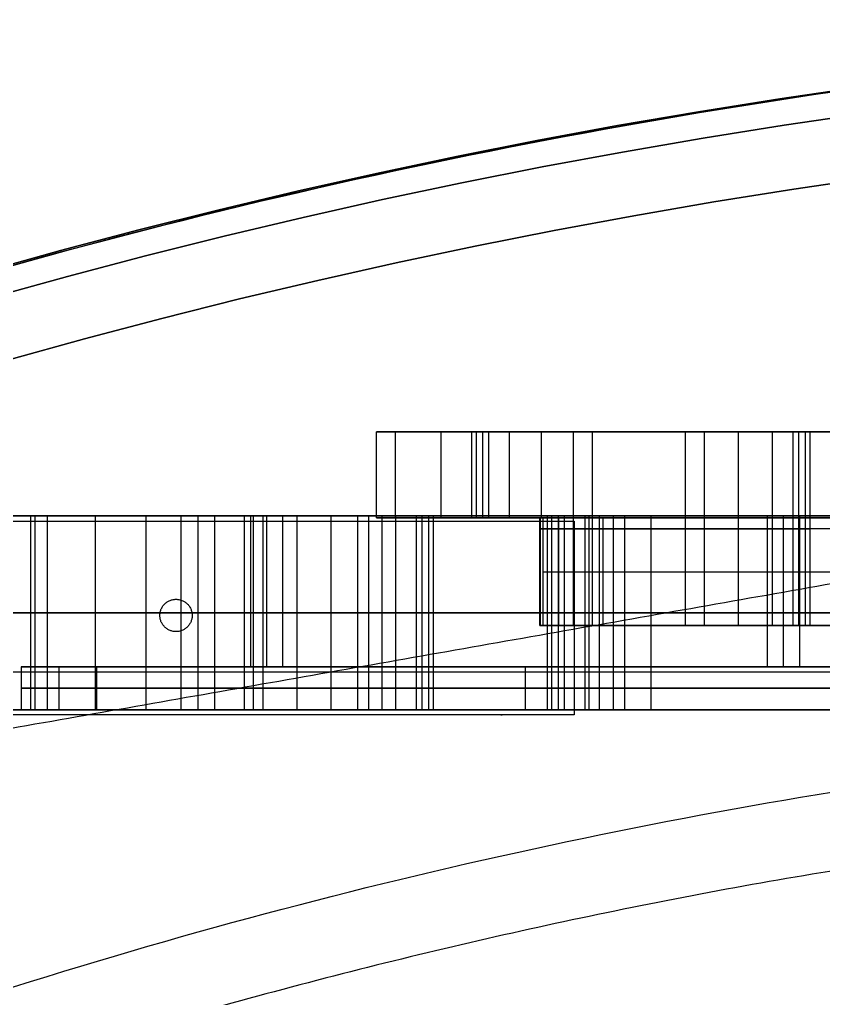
# Model space of a CAD drawing. Header units: millimetres. Extents: x -610 to 610, y -610 to 610.
# Drawn here: x -163.5 to -88.9, y 519.4 to 610.3 of the extents above; entities that cross this region are included whole.
import ezdxf

# ---------------------------------------------------------------- set-up
doc = ezdxf.new("R2010")
doc.units = ezdxf.units.MM
doc.layers.add('base', color=7, linetype='Continuous', true_color=0xffecbc)

msp = doc.modelspace()

# ---------------------------------------------------------------- linework, layer by layer
at = {"layer": 'base'}
for p, q in [((-130.366, 572.034, 110.929), (123.903, 572.034, 110.929)), ((-108.349, 564.216, 122.966), (-176.09, 564.216, 122.966)), ((-115.166, 564.034, 109.34), (-130.366, 564.034, 109.34)), ((-115.166, 554.034, 110.929), (108.703, 554.034, 110.929)), ((-163.387, 550.216, 221.966), (-142.065, 550.216, 221.966)), ((-139.065, 550.216, 221.966), (-94.065, 550.216, 221.966)), ((-116.565, 550.216, 230.966), (-116.565, 550.216, 212.966)), ((-91.065, 550.216, 221.966), (-69.743, 550.216, 221.966)), ((-108.349, 546.216, 122.966), (-176.09, 546.216, 122.966))]:
    msp.add_line(p, q, dxfattribs=at)
at = {"layer": 'base', "extrusion": (0, 0, -1)}
for centre, radius in [((0, 0, 3.534), 610), ((0, 0, 4.534), 610), ((0, 0, -2.476), 607.51), ((0, 0, 10.545), 607.51), ((0, 0, -4.966), 601.5), ((0, 0, 13.034), 601.5)]:
    msp.add_circle(centre, radius, dxfattribs=at)
at = {"layer": 'base'}
for centre, radius in [((0, 0, 249.466), 610), ((0, 0, 250.466), 610), ((0, 0, 243.455), 607.51), ((0, 0, 256.476), 607.51), ((0, 0, 240.966), 601.5), ((0, 0, 258.966), 601.5)]:
    msp.add_circle(centre, radius, dxfattribs=at)
for points, weights, degree, knots in [([(-495.198, -356.201, -4.034), (-851.399, 138.996, -4.034), (-356.201, 495.198, -4.034), (138.996, 851.399, -4.034), (495.198, 356.201, -4.034), (851.399, -138.996, -4.034), (356.201, -495.198, -4.034), (-138.996, -851.399, -4.034), (-495.198, -356.201, -4.034)], [1, 0.707106781187, 1, 0.707106781187, 1, 0.707106781187, 1, 0.707106781187, 1], 2, [0, 0, 0, 958.185759, 958.185759, 1916.371519, 1916.371519, 2874.557278, 2874.557278, 3832.743037, 3832.743037, 3832.743037]), ([(-610, 0, 249.966), (-610, -610, 249.966), (0, -610, 249.966), (610, -610, 249.966), (610, 0, 249.966), (610, 610, 249.966), (0, 610, 249.966), (-610, 610, 249.966), (-610, 0, 249.966)], [1, 0.707106781187, 1, 0.707106781187, 1, 0.707106781187, 1, 0.707106781187, 1], 2, [0, 0, 0, 958.185759, 958.185759, 1916.371519, 1916.371519, 2874.557278, 2874.557278, 3832.743037, 3832.743037, 3832.743037]), ([(-119.941, 572.034, 150.152), (-113.85, 572.034, 146.636), (-107.759, 572.034, 143.119), (-101.667, 572.034, 139.602), (-101.132, 572.034, 139.293), (-100.535, 572.034, 139.133), (-99.917, 572.034, 139.133)], [1, 1, 1, 1, 0.977285323406, 0.977285323406, 1], 3, [-2806.67455, -2806.67455, -2806.67455, -2806.67455, -2805.698181, -2805.698181, -2805.698181, -2803.865643, -2803.865643, -2803.865643, -2803.865643]), ([(-91.683, 572.034, 185.865), (-97.898, 572.034, 189.453), (-104.112, 572.034, 193.041), (-110.327, 572.034, 196.629), (-110.862, 572.034, 196.938), (-111.459, 572.034, 197.098), (-112.077, 572.034, 197.098)], [1, 1, 1, 1, 0.977285464066, 0.977285464066, 1], 3, [-2756.698708, -2756.698708, -2756.698708, -2756.698708, -2755.702573, -2755.702573, -2755.702573, -2753.870041, -2753.870041, -2753.870041, -2753.870041]), ([(-139.065, 564.216, 221.966), (-139.065, 564.216, 223.466), (-140.565, 564.216, 223.466), (-142.065, 564.216, 223.466), (-142.065, 564.216, 221.966), (-142.065, 564.216, 220.466), (-140.565, 564.216, 220.466), (-139.065, 564.216, 220.466), (-139.065, 564.216, 221.966)], [1, 0.707106781187, 1, 0.707106781187, 1, 0.707106781187, 1, 0.707106781187, 1], 2, [6284.682506, 6284.682506, 6284.682506, 6287.038701, 6287.038701, 6289.394895, 6289.394895, 6291.75109, 6291.75109, 6294.107284, 6294.107284, 6294.107284]), ([(-94.065, 564.216, 221.966), (-94.065, 564.216, 220.466), (-92.565, 564.216, 220.466), (-91.065, 564.216, 220.466), (-91.065, 564.216, 221.966), (-91.065, 564.216, 223.466), (-92.565, 564.216, 223.466), (-94.065, 564.216, 223.466), (-94.065, 564.216, 221.966)], [1, 0.707106781187, 1, 0.707106781187, 1, 0.707106781187, 1, 0.707106781187, 1], 2, [6294.107284, 6294.107284, 6294.107284, 6296.463479, 6296.463479, 6298.819673, 6298.819673, 6301.175868, 6301.175868, 6303.532062, 6303.532062, 6303.532062]), ([(-115.166, 563.034, 147.395), (-110.666, 563.034, 144.798), (-106.167, 563.034, 142.2), (-101.667, 563.034, 139.602), (-101.132, 563.034, 139.293), (-100.535, 563.034, 139.133), (-99.917, 563.034, 139.133)], [1, 1, 1, 1, 0.977285323406, 0.977285323406, 1], 3, [-2806.419412, -2806.419412, -2806.419412, -2806.419412, -2805.698181, -2805.698181, -2805.698181, -2803.865643, -2803.865643, -2803.865643, -2803.865643]), ([(-91.683, 563.034, 185.865), (-97.898, 563.034, 189.453), (-104.112, 563.034, 193.041), (-110.327, 563.034, 196.629), (-110.862, 563.034, 196.938), (-111.459, 563.034, 197.098), (-112.077, 563.034, 197.098)], [1, 1, 1, 1, 0.977285464066, 0.977285464066, 1], 3, [-2756.698708, -2756.698708, -2756.698708, -2756.698708, -2755.702573, -2755.702573, -2755.702573, -2753.870041, -2753.870041, -2753.870041, -2753.870041]), ([(-147.5, 554.975, -13.034), (-147.5, 556.475, -13.034), (-149, 556.475, -13.034), (-150.5, 556.475, -13.034), (-150.5, 554.975, -13.034), (-150.5, 553.475, -13.034), (-149, 553.475, -13.034), (-147.5, 553.475, -13.034), (-147.5, 554.975, -13.034)], [1, 0.707106781187, 1, 0.707106781187, 1, 0.707106781187, 1, 0.707106781187, 1], 2, [4049.51293, 4049.51293, 4049.51293, 4051.869125, 4051.869125, 4054.225319, 4054.225319, 4056.581514, 4056.581514, 4058.937708, 4058.937708, 4058.937708]), ([(-147.5, 554.975, 0.966), (-147.5, 556.475, 0.966), (-149, 556.475, 0.966), (-150.5, 556.475, 0.966), (-150.5, 554.975, 0.966), (-150.5, 553.475, 0.966), (-149, 553.475, 0.966), (-147.5, 553.475, 0.966), (-147.5, 554.975, 0.966)], [1, 0.707106781187, 1, 0.707106781187, 1, 0.707106781187, 1, 0.707106781187, 1], 2, [4049.51293, 4049.51293, 4049.51293, 4051.869125, 4051.869125, 4054.225319, 4054.225319, 4056.581514, 4056.581514, 4058.937708, 4058.937708, 4058.937708]), ([(-147.5, 554.975, -4.034), (-147.5, 556.475, -4.034), (-149, 556.475, -4.034), (-150.5, 556.475, -4.034), (-150.5, 554.975, -4.034), (-150.5, 553.475, -4.034), (-149, 553.475, -4.034), (-147.5, 553.475, -4.034), (-147.5, 554.975, -4.034)], [1, 0.707106781187, 1, 0.707106781187, 1, 0.707106781187, 1, 0.707106781187, 1], 2, [4049.51293, 4049.51293, 4049.51293, 4051.869125, 4051.869125, 4054.225319, 4054.225319, 4056.581514, 4056.581514, 4058.937708, 4058.937708, 4058.937708]), ([(-139.065, 555.216, 221.966), (-139.065, 555.216, 223.466), (-140.565, 555.216, 223.466), (-142.065, 555.216, 223.466), (-142.065, 555.216, 221.966), (-142.065, 555.216, 220.466), (-140.565, 555.216, 220.466), (-139.065, 555.216, 220.466), (-139.065, 555.216, 221.966)], [1, 0.707106781187, 1, 0.707106781187, 1, 0.707106781187, 1, 0.707106781187, 1], 2, [6284.682506, 6284.682506, 6284.682506, 6287.038701, 6287.038701, 6289.394895, 6289.394895, 6291.75109, 6291.75109, 6294.107284, 6294.107284, 6294.107284]), ([(-94.065, 555.216, 221.966), (-94.065, 555.216, 220.466), (-92.565, 555.216, 220.466), (-91.065, 555.216, 220.466), (-91.065, 555.216, 221.966), (-91.065, 555.216, 223.466), (-92.565, 555.216, 223.466), (-94.065, 555.216, 223.466), (-94.065, 555.216, 221.966)], [1, 0.707106781187, 1, 0.707106781187, 1, 0.707106781187, 1, 0.707106781187, 1], 2, [6294.107284, 6294.107284, 6294.107284, 6296.463479, 6296.463479, 6298.819673, 6298.819673, 6301.175868, 6301.175868, 6303.532062, 6303.532062, 6303.532062]), ([(-115.166, 554.034, 147.395), (-110.666, 554.034, 144.798), (-106.167, 554.034, 142.2), (-101.667, 554.034, 139.602), (-101.132, 554.034, 139.293), (-100.535, 554.034, 139.133), (-99.917, 554.034, 139.133)], [1, 1, 1, 1, 0.977285323406, 0.977285323406, 1], 3, [-2806.419412, -2806.419412, -2806.419412, -2806.419412, -2805.698181, -2805.698181, -2805.698181, -2803.865643, -2803.865643, -2803.865643, -2803.865643]), ([(-91.683, 554.034, 185.865), (-97.898, 554.034, 189.453), (-104.112, 554.034, 193.041), (-110.327, 554.034, 196.629), (-110.862, 554.034, 196.938), (-111.459, 554.034, 197.098), (-112.077, 554.034, 197.098)], [1, 1, 1, 1, 0.977285464066, 0.977285464066, 1], 3, [-2756.698708, -2756.698708, -2756.698708, -2756.698708, -2755.702573, -2755.702573, -2755.702573, -2753.870041, -2753.870041, -2753.870041, -2753.870041]), ([(-163.387, 550.216, 212.966), (-163.387, 550.216, 209.466), (-159.887, 550.216, 209.466), (-156.387, 550.216, 209.466), (-156.387, 550.216, 212.966)], [1, 0.707106781187, 1, 0.707106781187, 1], 2, [516.55399, 516.55399, 516.55399, 522.051778, 522.051778, 527.549565, 527.549565, 527.549565]), ([(-156.387, 550.216, 230.966), (-156.387, 550.216, 234.466), (-159.887, 550.216, 234.466), (-163.387, 550.216, 234.466), (-163.387, 550.216, 230.966)], [1, 0.707106781187, 1, 0.707106781187, 1], 2, [726.828773, 726.828773, 726.828773, 732.32656, 732.32656, 737.824347, 737.824347, 737.824347]), ([(-139.065, 550.216, 221.966), (-139.065, 550.216, 220.466), (-140.565, 550.216, 220.466), (-142.065, 550.216, 220.466), (-142.065, 550.216, 221.966), (-142.065, 550.216, 223.466), (-140.565, 550.216, 223.466), (-139.065, 550.216, 223.466), (-139.065, 550.216, 221.966)], [1, 0.707106781187, 1, 0.707106781187, 1, 0.707106781187, 1, 0.707106781187, 1], 2, [-6294.107284, -6294.107284, -6294.107284, -6291.75109, -6291.75109, -6289.394895, -6289.394895, -6287.038701, -6287.038701, -6284.682506, -6284.682506, -6284.682506]), ([(-94.065, 550.216, 221.966), (-94.065, 550.216, 223.466), (-92.565, 550.216, 223.466), (-91.065, 550.216, 223.466), (-91.065, 550.216, 221.966), (-91.065, 550.216, 220.466), (-92.565, 550.216, 220.466), (-94.065, 550.216, 220.466), (-94.065, 550.216, 221.966)], [1, 0.707106781187, 1, 0.707106781187, 1, 0.707106781187, 1, 0.707106781187, 1], 2, [-6303.532062, -6303.532062, -6303.532062, -6301.175868, -6301.175868, -6298.819673, -6298.819673, -6296.463479, -6296.463479, -6294.107284, -6294.107284, -6294.107284]), ([(-163.387, 548.216, 212.966), (-163.387, 548.216, 209.466), (-159.887, 548.216, 209.466), (-156.387, 548.216, 209.466), (-156.387, 548.216, 212.966)], [1, 0.707106781187, 1, 0.707106781187, 1], 2, [516.55399, 516.55399, 516.55399, 522.051778, 522.051778, 527.549565, 527.549565, 527.549565]), ([(-156.387, 548.216, 230.966), (-156.387, 548.216, 234.466), (-159.887, 548.216, 234.466), (-163.387, 548.216, 234.466), (-163.387, 548.216, 230.966)], [1, 0.707106781187, 1, 0.707106781187, 1], 2, [726.828773, 726.828773, 726.828773, 732.32656, 732.32656, 737.824347, 737.824347, 737.824347]), ([(32.649, -544.756, 240.966), (-510.363, -577.301, 240.966), (-544.649, -34.396, 240.966), (-578.935, 508.509, 240.966), (-36.142, 544.535, 240.966), (506.65, 580.562, 240.966), (544.417, 37.888, 240.966), (582.184, -504.785, 240.966), (39.634, -544.292, 240.966)], [1, 0.708239625255, 1, 0.708239625255, 1, 0.708239625255, 1, 0.708239625255, 1], 2, [654.018286, 654.018286, 654.018286, 1509.504571, 1509.504571, 2364.990855, 2364.990855, 3220.47714, 3220.47714, 4075.963425, 4075.963425, 4075.963425]), ([(32.649, -544.756, 244.966), (-510.363, -577.301, 244.966), (-544.649, -34.396, 244.966), (-578.935, 508.509, 244.966), (-36.142, 544.535, 244.966), (506.65, 580.562, 244.966), (544.417, 37.888, 244.966), (582.184, -504.785, 244.966), (39.634, -544.292, 244.966)], [1, 0.708239625255, 1, 0.708239625255, 1, 0.708239625255, 1, 0.708239625255, 1], 2, [654.018286, 654.018286, 654.018286, 1509.504571, 1509.504571, 2364.990855, 2364.990855, 3220.47714, 3220.47714, 4075.963425, 4075.963425, 4075.963425]), ([(32.649, -544.756, 242.966), (-510.363, -577.301, 242.966), (-544.649, -34.396, 242.966), (-578.935, 508.509, 242.966), (-36.142, 544.535, 242.966), (506.65, 580.562, 242.966), (544.417, 37.888, 242.966), (582.184, -504.785, 242.966), (39.634, -544.292, 242.966)], [1, 0.708239625255, 1, 0.708239625255, 1, 0.708239625255, 1, 0.708239625255, 1], 2, [654.018286, 654.018286, 654.018286, 1509.504571, 1509.504571, 2364.990855, 2364.990855, 3220.47714, 3220.47714, 4075.963425, 4075.963425, 4075.963425]), ([(-163.387, 546.216, 212.966), (-163.387, 546.216, 209.466), (-159.887, 546.216, 209.466), (-156.387, 546.216, 209.466), (-156.387, 546.216, 212.966)], [1, 0.707106781187, 1, 0.707106781187, 1], 2, [516.55399, 516.55399, 516.55399, 522.051778, 522.051778, 527.549565, 527.549565, 527.549565]), ([(-156.387, 546.216, 230.966), (-156.387, 546.216, 234.466), (-159.887, 546.216, 234.466), (-163.387, 546.216, 234.466), (-163.387, 546.216, 230.966)], [1, 0.707106781187, 1, 0.707106781187, 1], 2, [726.828773, 726.828773, 726.828773, 732.32656, 732.32656, 737.824347, 737.824347, 737.824347])]:
    msp.add_rational_spline(points, weights, degree=degree, knots=knots, dxfattribs=at)
for points, degree in [([(101.849, 591.404, 240.966), (-98.065, 556.154, 240.966), (-297.979, 520.904, 240.966)], 2), ([(101.849, 591.404, 244.966), (-98.065, 556.154, 244.966), (-297.979, 520.904, 244.966)], 2), ([(101.849, 591.404, 242.966), (-98.065, 556.154, 242.966), (-297.979, 520.904, 242.966)], 2), ([(-130.366, 572.034, 11.498), (-130.366, 572.034, 110.929), (-130.366, 572.034, 210.36)], 2), ([(-130.366, 564.034, 210.36), (-130.366, 568.034, 210.36), (-130.366, 572.034, 210.36)], 2), ([(-130.366, 564.034, 11.498), (-130.366, 568.034, 11.498), (-130.366, 572.034, 11.498)], 2), ([(-130.366, 564.034, 110.929), (-130.366, 568.034, 110.929), (-130.366, 572.034, 110.929)], 2), ([(-128.609, 564.034, 214.602), (-128.609, 568.034, 214.602), (-128.609, 572.034, 214.602)], 2), ([(-128.609, 564.034, 7.256), (-128.609, 568.034, 7.256), (-128.609, 572.034, 7.256)], 2), ([(-124.366, 572.034, 216.36), (-3.232, 572.034, 216.36), (117.903, 572.034, 216.36)], 2), ([(117.903, 572.034, 5.498), (-3.232, 572.034, 5.498), (-124.366, 572.034, 5.498)], 2), ([(-124.366, 564.034, 216.36), (-124.366, 568.034, 216.36), (-124.366, 572.034, 216.36)], 2), ([(-124.366, 564.034, 5.498), (-124.366, 568.034, 5.498), (-124.366, 572.034, 5.498)], 2), ([(-121.518, 572.034, 152.883), (-121.518, 572.034, 151.756), (-120.917, 572.034, 150.715), (-119.941, 572.034, 150.152)], 3), ([(-121.518, 572.034, 193.598), (-121.518, 572.034, 180.026), (-121.518, 572.034, 166.454), (-121.518, 572.034, 152.883)], 3), ([(-121.518, 564.034, 152.883), (-121.518, 568.034, 152.883), (-121.518, 572.034, 152.883)], 2), ([(-121.518, 564.034, 193.598), (-121.518, 568.034, 193.598), (-121.518, 572.034, 193.598)], 2), ([(-121.518, 564.034, 173.24), (-121.518, 568.034, 173.24), (-121.518, 572.034, 173.24)], 2), ([(-121.095, 564.034, 151.306), (-121.095, 568.034, 151.306), (-121.095, 572.034, 151.306)], 2), ([(-120.492, 564.034, 196.073), (-120.492, 568.034, 196.073), (-120.492, 572.034, 196.073)], 2), ([(-119.941, 564.034, 150.152), (-119.941, 568.034, 150.152), (-119.941, 572.034, 150.152)], 2), ([(-112.077, 572.034, 197.098), (-114.057, 572.034, 197.098), (-116.037, 572.034, 197.098), (-118.018, 572.034, 197.098)], 3), ([(-118.018, 564.034, 197.098), (-118.018, 568.034, 197.098), (-118.018, 572.034, 197.098)], 2), ([(-115.047, 564.034, 197.098), (-115.047, 568.034, 197.098), (-115.047, 572.034, 197.098)], 2), ([(-112.077, 554.034, 197.098), (-112.077, 563.034, 197.098), (-112.077, 572.034, 197.098)], 2), ([(-110.327, 554.034, 196.629), (-110.327, 563.034, 196.629), (-110.327, 572.034, 196.629)], 2), ([(-101.667, 554.034, 139.602), (-101.667, 563.034, 139.602), (-101.667, 572.034, 139.602)], 2), ([(-99.917, 554.034, 139.133), (-99.917, 563.034, 139.133), (-99.917, 572.034, 139.133)], 2), ([(-99.917, 572.034, 139.133), (-97.814, 572.034, 139.133), (-95.71, 572.034, 139.133), (-93.607, 572.034, 139.133)], 3), ([(-96.762, 554.034, 139.133), (-96.762, 563.034, 139.133), (-96.762, 572.034, 139.133)], 2), ([(-93.607, 554.034, 139.133), (-93.607, 563.034, 139.133), (-93.607, 572.034, 139.133)], 2), ([(-91.683, 554.034, 185.865), (-91.683, 563.034, 185.865), (-91.683, 572.034, 185.865)], 2), ([(-90.107, 572.034, 183.135), (-90.107, 572.034, 184.261), (-90.708, 572.034, 185.302), (-91.683, 572.034, 185.865)], 3), ([(-91.132, 554.034, 140.158), (-91.132, 563.034, 140.158), (-91.132, 572.034, 140.158)], 2), ([(-90.529, 554.034, 184.711), (-90.529, 563.034, 184.711), (-90.529, 572.034, 184.711)], 2), ([(-90.107, 554.034, 142.633), (-90.107, 563.034, 142.633), (-90.107, 572.034, 142.633)], 2), ([(-90.107, 554.034, 183.135), (-90.107, 563.034, 183.135), (-90.107, 572.034, 183.135)], 2), ([(-90.107, 572.034, 142.633), (-90.107, 572.034, 156.134), (-90.107, 572.034, 169.634), (-90.107, 572.034, 183.135)], 3), ([(-90.107, 554.034, 162.884), (-90.107, 563.034, 162.884), (-90.107, 572.034, 162.884)], 2), ([(-202.998, 563.734, 0.966), (-157.499, 563.734, 0.966), (-112, 563.734, 0.966)], 2), ([(-202.998, 563.734, 4.966), (-157.499, 563.734, 4.966), (-112, 563.734, 4.966)], 2), ([(-202.998, 563.734, 2.966), (-157.499, 563.734, 2.966), (-112, 563.734, 2.966)], 2), ([(-108.349, 564.216, 0.966), (-135.123, 564.216, 0.966), (-161.897, 564.216, 0.966), (-188.671, 564.216, 0.966)], 3), ([(-176.09, 564.216, 244.966), (-45.446, 564.216, 244.966), (85.199, 564.216, 244.966), (215.843, 564.216, 244.966)], 3), ([(-167.56, 564.216, 189.932), (-165.874, 564.216, 188.958), (-164.187, 564.216, 187.985), (-162.501, 564.216, 187.011)], 3), ([(-146.954, 564.216, 196.565), (-153.303, 564.216, 196.565), (-159.652, 564.216, 196.565), (-166.001, 564.216, 196.565)], 3), ([(-162.501, 546.216, 187.011), (-162.501, 555.216, 187.011), (-162.501, 564.216, 187.011)], 2), ([(-162.501, 546.216, 152.35), (-162.501, 555.216, 152.35), (-162.501, 564.216, 152.35)], 2), ([(-162.501, 564.216, 187.011), (-162.501, 564.216, 175.457), (-162.501, 564.216, 163.904), (-162.501, 564.216, 152.35)], 3), ([(-162.501, 564.216, 152.35), (-162.501, 564.216, 151.224), (-161.9, 564.216, 150.183), (-160.925, 564.216, 149.62)], 3), ([(-162.501, 546.216, 169.68), (-162.501, 555.216, 169.68), (-162.501, 564.216, 169.68)], 2), ([(-162.078, 546.216, 150.774), (-162.078, 555.216, 150.774), (-162.078, 564.216, 150.774)], 2), ([(-160.925, 546.216, 149.62), (-160.925, 555.216, 149.62), (-160.925, 564.216, 149.62)], 2), ([(-160.925, 564.216, 149.62), (-154.833, 564.216, 146.103), (-148.742, 564.216, 142.586), (-142.65, 564.216, 139.069)], 3), ([(-157.499, 563.734, 4.966), (-157.499, 563.734, 2.966), (-157.499, 563.734, 0.966)], 2), ([(-156.477, 546.216, 196.565), (-156.477, 555.216, 196.565), (-156.477, 564.216, 196.565)], 2), ([(-151.787, 546.216, 144.344), (-151.787, 555.216, 144.344), (-151.787, 564.216, 144.344)], 2), ([(-148.51, 546.216, 0.966), (-148.51, 555.216, 0.966), (-148.51, 564.216, 0.966)], 2), ([(-146.954, 546.216, 196.565), (-146.954, 555.216, 196.565), (-146.954, 564.216, 196.565)], 2), ([(-145.383, 546.216, 196.138), (-145.383, 555.216, 196.138), (-145.383, 564.216, 196.138)], 2), ([(-142.65, 546.216, 139.069), (-142.65, 555.216, 139.069), (-142.65, 564.216, 139.069)], 2), ([(-142.065, 550.216, 221.966), (-142.065, 557.216, 221.966), (-142.065, 564.216, 221.966)], 2), ([(-141.806, 546.216, 138.72), (-141.806, 555.216, 138.72), (-141.806, 564.216, 138.72)], 2), ([(-140.9, 546.216, 138.6), (-140.9, 555.216, 138.6), (-140.9, 564.216, 138.6)], 2), ([(-140.9, 564.216, 138.6), (-138.797, 564.216, 138.6), (-136.693, 564.216, 138.6), (-134.59, 564.216, 138.6)], 3), ([(-140.565, 550.216, 223.466), (-140.565, 557.216, 223.466), (-140.565, 564.216, 223.466)], 2), ([(-140.565, 550.216, 220.466), (-140.565, 557.216, 220.466), (-140.565, 564.216, 220.466)], 2), ([(-139.065, 550.216, 221.966), (-139.065, 557.216, 221.966), (-139.065, 564.216, 221.966)], 2), ([(-137.745, 546.216, 138.6), (-137.745, 555.216, 138.6), (-137.745, 564.216, 138.6)], 2), ([(-134.59, 546.216, 138.6), (-134.59, 555.216, 138.6), (-134.59, 564.216, 138.6)], 2), ([(-132.115, 546.216, 139.625), (-132.115, 555.216, 139.625), (-132.115, 564.216, 139.625)], 2), ([(-131.09, 546.216, 142.1), (-131.09, 555.216, 142.1), (-131.09, 564.216, 142.1)], 2), ([(-131.09, 546.216, 178.885), (-131.09, 555.216, 178.885), (-131.09, 564.216, 178.885)], 2), ([(-131.09, 564.216, 142.1), (-131.09, 564.216, 154.362), (-131.09, 564.216, 166.624), (-131.09, 564.216, 178.885)], 3), ([(-131.09, 564.216, 178.885), (-130.256, 564.216, 178.885), (-129.423, 564.216, 178.885), (-128.589, 564.216, 178.885)], 3), ([(-131.09, 546.216, 160.493), (-131.09, 555.216, 160.493), (-131.09, 564.216, 160.493)], 2), ([(-130.366, 564.034, 210.36), (-130.366, 564.034, 110.929), (-130.366, 564.034, 11.498)], 2), ([(-129.839, 546.216, 178.885), (-129.839, 555.216, 178.885), (-129.839, 564.216, 178.885)], 2), ([(-128.589, 546.216, 178.885), (-128.589, 555.216, 178.885), (-128.589, 564.216, 178.885)], 2), ([(-126.666, 546.216, 185.332), (-126.666, 555.216, 185.332), (-126.666, 564.216, 185.332)], 2), ([(-125.09, 564.216, 182.602), (-125.09, 564.216, 183.728), (-125.691, 564.216, 184.769), (-126.666, 564.216, 185.332)], 3), ([(-126.144, 546.216, 179.881), (-126.144, 555.216, 179.881), (-126.144, 564.216, 179.881)], 2), ([(-125.512, 546.216, 184.178), (-125.512, 555.216, 184.178), (-125.512, 564.216, 184.178)], 2), ([(-125.09, 546.216, 182.301), (-125.09, 555.216, 182.301), (-125.09, 564.216, 182.301)], 2), ([(-125.09, 546.216, 182.602), (-125.09, 555.216, 182.602), (-125.09, 564.216, 182.602)], 2), ([(-125.09, 564.216, 182.301), (-125.09, 564.216, 182.401), (-125.09, 564.216, 182.502), (-125.09, 564.216, 182.602)], 3), ([(-125.09, 546.216, 182.451), (-125.09, 555.216, 182.451), (-125.09, 564.216, 182.451)], 2), ([(117.903, 564.034, 216.36), (-3.232, 564.034, 216.36), (-124.366, 564.034, 216.36)], 2), ([(-124.366, 564.034, 5.498), (-119.791, 564.034, 5.498), (-115.215, 564.034, 5.498)], 2), ([(-119.941, 564.034, 150.152), (-120.917, 564.034, 150.715), (-121.518, 564.034, 151.756), (-121.518, 564.034, 152.883)], 3), ([(-121.518, 564.034, 152.883), (-121.518, 564.034, 166.454), (-121.518, 564.034, 180.026), (-121.518, 564.034, 193.598)], 3), ([(-115.166, 564.034, 147.395), (-116.758, 564.034, 148.314), (-118.35, 564.034, 149.233), (-119.941, 564.034, 150.152)], 3), ([(-118.018, 564.034, 197.098), (-116.978, 564.034, 197.098), (-115.939, 564.034, 197.098), (-114.899, 564.034, 197.098)], 3), ([(-115.215, 554.034, 5.498), (-115.215, 559.034, 5.498), (-115.215, 564.034, 5.498)], 2), ([(-115.166, 564.034, 6.539), (-115.166, 559.034, 6.539), (-115.166, 554.034, 6.539)], 2), ([(-115.166, 564.034, 6.539), (-115.166, 564.034, 76.967), (-115.166, 564.034, 147.395)], 2), ([(-115.166, 564.034, 147.395), (-115.166, 559.034, 147.395), (-115.166, 554.034, 147.395)], 2), ([(-115.166, 564.034, 100.949), (-115.166, 559.034, 100.949), (-115.166, 554.034, 100.949)], 2), ([(-114.899, 554.034, 197.098), (-114.899, 559.034, 197.098), (-114.899, 564.034, 197.098)], 2), ([(-114.501, 546.216, 193.065), (-114.501, 555.216, 193.065), (-114.501, 564.216, 193.065)], 2), ([(-114.501, 546.216, 152.35), (-114.501, 555.216, 152.35), (-114.501, 564.216, 152.35)], 2), ([(-114.501, 564.216, 193.065), (-114.501, 564.216, 179.494), (-114.501, 564.216, 165.922), (-114.501, 564.216, 152.35)], 3), ([(-114.501, 564.216, 152.35), (-114.501, 564.216, 151.224), (-113.9, 564.216, 150.183), (-112.925, 564.216, 149.62)], 3), ([(-114.501, 546.216, 172.708), (-114.501, 555.216, 172.708), (-114.501, 564.216, 172.708)], 2), ([(-114.078, 546.216, 150.774), (-114.078, 555.216, 150.774), (-114.078, 564.216, 150.774)], 2), ([(-113.476, 546.216, 195.54), (-113.476, 555.216, 195.54), (-113.476, 564.216, 195.54)], 2), ([(-113.467, 564.034, 199.461), (-113.467, 559.034, 199.461), (-113.467, 554.034, 199.461)], 2), ([(-112.925, 546.216, 149.62), (-112.925, 555.216, 149.62), (-112.925, 564.216, 149.62)], 2), ([(-112.925, 564.216, 149.62), (-111.399, 564.216, 148.739), (-109.874, 564.216, 147.859), (-108.349, 564.216, 146.978)], 3), ([(-112, 563.734, 4.966), (-112, 563.734, 2.966), (-112, 563.734, 0.966)], 2), ([(-112, 563.734, 0.966), (-112, 554.734, 0.966), (-112, 545.734, 0.966)], 2), ([(-112, 563.734, 4.966), (-112, 554.734, 4.966), (-112, 545.734, 4.966)], 2), ([(-112, 563.734, 2.966), (-112, 554.734, 2.966), (-112, 545.734, 2.966)], 2), ([(-111.001, 546.216, 196.565), (-111.001, 555.216, 196.565), (-111.001, 564.216, 196.565)], 2), ([(-108.349, 564.216, 196.565), (-109.233, 564.216, 196.565), (-110.117, 564.216, 196.565), (-111.001, 564.216, 196.565)], 3), ([(-110.637, 546.216, 148.299), (-110.637, 555.216, 148.299), (-110.637, 564.216, 148.299)], 2), ([(-109.675, 546.216, 196.565), (-109.675, 555.216, 196.565), (-109.675, 564.216, 196.565)], 2), ([(-109.366, 564.034, 201.16), (-109.366, 559.034, 201.16), (-109.366, 554.034, 201.16)], 2), ([(-109.366, 564.034, 201.16), (-3.232, 564.034, 201.16), (102.903, 564.034, 201.16)], 2), ([(-108.349, 546.216, 0.966), (-108.349, 555.216, 0.966), (-108.349, 564.216, 0.966)], 2), ([(-108.349, 546.216, 197.327), (-108.349, 555.216, 197.327), (-108.349, 564.216, 197.327)], 2), ([(-108.349, 546.216, 196.565), (-108.349, 555.216, 196.565), (-108.349, 564.216, 196.565)], 2), ([(-108.349, 564.216, 197.327), (-108.349, 564.216, 197.073), (-108.349, 564.216, 196.819), (-108.349, 564.216, 196.565)], 3), ([(-108.349, 546.216, 146.978), (-108.349, 555.216, 146.978), (-108.349, 564.216, 146.978)], 2), ([(-108.349, 564.216, 146.978), (-108.349, 564.216, 98.307), (-108.349, 564.216, 49.637), (-108.349, 564.216, 0.966)], 3), ([(-108.349, 546.216, 196.946), (-108.349, 555.216, 196.946), (-108.349, 564.216, 196.946)], 2), ([(-108.349, 546.216, 73.972), (-108.349, 555.216, 73.972), (-108.349, 564.216, 73.972)], 2), ([(-107.324, 546.216, 199.802), (-107.324, 555.216, 199.802), (-107.324, 564.216, 199.802)], 2), ([(-104.849, 546.216, 200.827), (-104.849, 555.216, 200.827), (-104.849, 564.216, 200.827)], 2), ([(112.42, 564.216, 200.827), (39.997, 564.216, 200.827), (-32.426, 564.216, 200.827), (-104.849, 564.216, 200.827)], 3), ([(-94.065, 550.216, 221.966), (-94.065, 557.216, 221.966), (-94.065, 564.216, 221.966)], 2), ([(-92.565, 550.216, 220.466), (-92.565, 557.216, 220.466), (-92.565, 564.216, 220.466)], 2), ([(-92.565, 550.216, 223.466), (-92.565, 557.216, 223.466), (-92.565, 564.216, 223.466)], 2), ([(-91.065, 550.216, 221.966), (-91.065, 557.216, 221.966), (-91.065, 564.216, 221.966)], 2), ([(108.752, 563.034, 5.498), (-3.232, 563.034, 5.498), (-115.215, 563.034, 5.498)], 2), ([(-112.077, 563.034, 197.098), (-113.018, 563.034, 197.098), (-113.959, 563.034, 197.098), (-114.899, 563.034, 197.098)], 3), ([(-99.917, 563.034, 139.133), (-97.814, 563.034, 139.133), (-95.71, 563.034, 139.133), (-93.607, 563.034, 139.133)], 3), ([(-90.107, 563.034, 183.135), (-90.107, 563.034, 184.261), (-90.708, 563.034, 185.302), (-91.683, 563.034, 185.865)], 3), ([(-90.107, 563.034, 142.633), (-90.107, 563.034, 156.134), (-90.107, 563.034, 169.634), (-90.107, 563.034, 183.135)], 3), ([(-115.166, 559.034, 6.539), (-115.166, 559.034, 76.967), (-115.166, 559.034, 147.395)], 2), ([(-109.366, 559.034, 201.16), (-3.232, 559.034, 201.16), (102.903, 559.034, 201.16)], 2), ([(-149, 556.475, 0.966), (-149, 556.475, -6.034), (-149, 556.475, -13.034)], 2), ([(-98.065, 556.154, 240.966), (-98.065, 556.154, 242.966), (-98.065, 556.154, 244.966)], 2), ([(-108.349, 555.216, 0.966), (-135.123, 555.216, 0.966), (-161.897, 555.216, 0.966), (-188.671, 555.216, 0.966)], 3), ([(-176.09, 555.216, 244.966), (-45.446, 555.216, 244.966), (85.199, 555.216, 244.966), (215.843, 555.216, 244.966)], 3), ([(-167.56, 555.216, 189.932), (-165.874, 555.216, 188.958), (-164.187, 555.216, 187.985), (-162.501, 555.216, 187.011)], 3), ([(-146.954, 555.216, 196.565), (-153.303, 555.216, 196.565), (-159.652, 555.216, 196.565), (-166.001, 555.216, 196.565)], 3), ([(-162.501, 555.216, 187.011), (-162.501, 555.216, 175.457), (-162.501, 555.216, 163.904), (-162.501, 555.216, 152.35)], 3), ([(-162.501, 555.216, 152.35), (-162.501, 555.216, 151.224), (-161.9, 555.216, 150.183), (-160.925, 555.216, 149.62)], 3), ([(-160.925, 555.216, 149.62), (-154.833, 555.216, 146.103), (-148.742, 555.216, 142.586), (-142.65, 555.216, 139.069)], 3), ([(-150.5, 554.975, 0.966), (-150.5, 554.975, -6.034), (-150.5, 554.975, -13.034)], 2), ([(-147.5, 554.975, 0.966), (-147.5, 554.975, -6.034), (-147.5, 554.975, -13.034)], 2), ([(-140.9, 555.216, 138.6), (-138.797, 555.216, 138.6), (-136.693, 555.216, 138.6), (-134.59, 555.216, 138.6)], 3), ([(-131.09, 555.216, 142.1), (-131.09, 555.216, 154.362), (-131.09, 555.216, 166.624), (-131.09, 555.216, 178.885)], 3), ([(-131.09, 555.216, 178.885), (-130.256, 555.216, 178.885), (-129.423, 555.216, 178.885), (-128.589, 555.216, 178.885)], 3), ([(-125.09, 555.216, 182.602), (-125.09, 555.216, 183.728), (-125.691, 555.216, 184.769), (-126.666, 555.216, 185.332)], 3), ([(-125.09, 555.216, 182.301), (-125.09, 555.216, 182.401), (-125.09, 555.216, 182.502), (-125.09, 555.216, 182.602)], 3), ([(-114.501, 555.216, 193.065), (-114.501, 555.216, 179.494), (-114.501, 555.216, 165.922), (-114.501, 555.216, 152.35)], 3), ([(-114.501, 555.216, 152.35), (-114.501, 555.216, 151.224), (-113.9, 555.216, 150.183), (-112.925, 555.216, 149.62)], 3), ([(-112.925, 555.216, 149.62), (-111.399, 555.216, 148.739), (-109.874, 555.216, 147.859), (-108.349, 555.216, 146.978)], 3), ([(-112, 554.734, 4.966), (-112, 554.734, 2.966), (-112, 554.734, 0.966)], 2), ([(-108.349, 555.216, 196.565), (-109.233, 555.216, 196.565), (-110.117, 555.216, 196.565), (-111.001, 555.216, 196.565)], 3), ([(-108.349, 555.216, 197.327), (-108.349, 555.216, 197.073), (-108.349, 555.216, 196.819), (-108.349, 555.216, 196.565)], 3), ([(-108.349, 555.216, 146.978), (-108.349, 555.216, 98.307), (-108.349, 555.216, 49.637), (-108.349, 555.216, 0.966)], 3), ([(112.42, 555.216, 200.827), (39.997, 555.216, 200.827), (-32.426, 555.216, 200.827), (-104.849, 555.216, 200.827)], 3), ([(108.752, 554.034, 5.498), (-3.232, 554.034, 5.498), (-115.215, 554.034, 5.498)], 2), ([(-115.166, 554.034, 6.539), (-115.166, 554.034, 76.967), (-115.166, 554.034, 147.395)], 2), ([(-112.077, 554.034, 197.098), (-113.018, 554.034, 197.098), (-113.959, 554.034, 197.098), (-114.899, 554.034, 197.098)], 3), ([(-109.366, 554.034, 201.16), (-3.232, 554.034, 201.16), (102.903, 554.034, 201.16)], 2), ([(-99.917, 554.034, 139.133), (-97.814, 554.034, 139.133), (-95.71, 554.034, 139.133), (-93.607, 554.034, 139.133)], 3), ([(-90.107, 554.034, 183.135), (-90.107, 554.034, 184.261), (-90.708, 554.034, 185.302), (-91.683, 554.034, 185.865)], 3), ([(-90.107, 554.034, 142.633), (-90.107, 554.034, 156.134), (-90.107, 554.034, 169.634), (-90.107, 554.034, 183.135)], 3), ([(-149, 553.475, 0.966), (-149, 553.475, -6.034), (-149, 553.475, -13.034)], 2), ([(-163.387, 550.216, 230.966), (-163.387, 550.216, 221.966), (-163.387, 550.216, 212.966)], 2), ([(-163.387, 550.216, 212.966), (-163.387, 548.216, 212.966), (-163.387, 546.216, 212.966)], 2), ([(-163.387, 550.216, 230.966), (-163.387, 548.216, 230.966), (-163.387, 546.216, 230.966)], 2), ([(-163.387, 550.216, 221.966), (-163.387, 548.216, 221.966), (-163.387, 546.216, 221.966)], 2), ([(-159.887, 550.216, 209.466), (-159.887, 548.216, 209.466), (-159.887, 546.216, 209.466)], 2), ([(-159.887, 550.216, 234.466), (-159.887, 548.216, 234.466), (-159.887, 546.216, 234.466)], 2), ([(-156.387, 550.216, 212.966), (-156.387, 548.216, 212.966), (-156.387, 546.216, 212.966)], 2), ([(-156.387, 550.216, 212.966), (-116.565, 550.216, 212.966), (-76.743, 550.216, 212.966)], 2), ([(-76.743, 550.216, 230.966), (-116.565, 550.216, 230.966), (-156.387, 550.216, 230.966)], 2), ([(-156.387, 550.216, 230.966), (-156.387, 548.216, 230.966), (-156.387, 546.216, 230.966)], 2), ([(-116.565, 550.216, 212.966), (-116.565, 548.216, 212.966), (-116.565, 546.216, 212.966)], 2), ([(-116.565, 550.216, 230.966), (-116.565, 548.216, 230.966), (-116.565, 546.216, 230.966)], 2), ([(-169.558, 549.734, 230.966), (-122.736, 549.734, 230.966), (-75.914, 549.734, 230.966)], 2), ([(-169.558, 549.734, 212.966), (-122.736, 549.734, 212.966), (-75.914, 549.734, 212.966)], 2), ([(-169.558, 549.734, 221.966), (-122.736, 549.734, 221.966), (-75.914, 549.734, 221.966)], 2), ([(-122.736, 549.734, 230.966), (-122.736, 549.734, 221.966), (-122.736, 549.734, 212.966)], 2), ([(-163.387, 548.216, 230.966), (-163.387, 548.216, 221.966), (-163.387, 548.216, 212.966)], 2), ([(-156.387, 548.216, 212.966), (-116.565, 548.216, 212.966), (-76.743, 548.216, 212.966)], 2), ([(-76.743, 548.216, 230.966), (-116.565, 548.216, 230.966), (-156.387, 548.216, 230.966)], 2), ([(-108.349, 546.216, 0.966), (-135.123, 546.216, 0.966), (-161.897, 546.216, 0.966), (-188.671, 546.216, 0.966)], 3), ([(-176.09, 546.216, 244.966), (-45.446, 546.216, 244.966), (85.199, 546.216, 244.966), (215.843, 546.216, 244.966)], 3), ([(-167.56, 546.216, 189.932), (-165.874, 546.216, 188.958), (-164.187, 546.216, 187.985), (-162.501, 546.216, 187.011)], 3), ([(-146.954, 546.216, 196.565), (-153.303, 546.216, 196.565), (-159.652, 546.216, 196.565), (-166.001, 546.216, 196.565)], 3), ([(-163.387, 546.216, 230.966), (-163.387, 546.216, 221.966), (-163.387, 546.216, 212.966)], 2), ([(-162.501, 546.216, 187.011), (-162.501, 546.216, 175.457), (-162.501, 546.216, 163.904), (-162.501, 546.216, 152.35)], 3), ([(-162.501, 546.216, 152.35), (-162.501, 546.216, 151.224), (-161.9, 546.216, 150.183), (-160.925, 546.216, 149.62)], 3), ([(-160.925, 546.216, 149.62), (-154.833, 546.216, 146.103), (-148.742, 546.216, 142.586), (-142.65, 546.216, 139.069)], 3), ([(-156.387, 546.216, 212.966), (-116.565, 546.216, 212.966), (-76.743, 546.216, 212.966)], 2), ([(-76.743, 546.216, 230.966), (-116.565, 546.216, 230.966), (-156.387, 546.216, 230.966)], 2), ([(-140.9, 546.216, 138.6), (-138.797, 546.216, 138.6), (-136.693, 546.216, 138.6), (-134.59, 546.216, 138.6)], 3), ([(-131.09, 546.216, 142.1), (-131.09, 546.216, 154.362), (-131.09, 546.216, 166.624), (-131.09, 546.216, 178.885)], 3), ([(-131.09, 546.216, 178.885), (-130.256, 546.216, 178.885), (-129.423, 546.216, 178.885), (-128.589, 546.216, 178.885)], 3), ([(-125.09, 546.216, 182.602), (-125.09, 546.216, 183.728), (-125.691, 546.216, 184.769), (-126.666, 546.216, 185.332)], 3), ([(-125.09, 546.216, 182.301), (-125.09, 546.216, 182.401), (-125.09, 546.216, 182.502), (-125.09, 546.216, 182.602)], 3), ([(-119.278, 545.734, 4.966), (-119.278, 545.734, 2.966), (-119.278, 545.734, 0.966)], 2), ([(-114.501, 546.216, 193.065), (-114.501, 546.216, 179.494), (-114.501, 546.216, 165.922), (-114.501, 546.216, 152.35)], 3), ([(-114.501, 546.216, 152.35), (-114.501, 546.216, 151.224), (-113.9, 546.216, 150.183), (-112.925, 546.216, 149.62)], 3), ([(-112.925, 546.216, 149.62), (-111.399, 546.216, 148.739), (-109.874, 546.216, 147.859), (-108.349, 546.216, 146.978)], 3), ([(-112, 545.734, 4.966), (-112, 545.734, 2.966), (-112, 545.734, 0.966)], 2), ([(-108.349, 546.216, 196.565), (-109.233, 546.216, 196.565), (-110.117, 546.216, 196.565), (-111.001, 546.216, 196.565)], 3), ([(-108.349, 546.216, 197.327), (-108.349, 546.216, 197.073), (-108.349, 546.216, 196.819), (-108.349, 546.216, 196.565)], 3), ([(-108.349, 546.216, 146.978), (-108.349, 546.216, 98.307), (-108.349, 546.216, 49.637), (-108.349, 546.216, 0.966)], 3), ([(112.42, 546.216, 200.827), (39.997, 546.216, 200.827), (-32.426, 546.216, 200.827), (-104.849, 546.216, 200.827)], 3)]:
    msp.add_open_spline(points, degree=degree, dxfattribs=at)
for points, weights, degree in [([(-130.366, 572.034, 210.36), (-130.366, 572.034, 216.36), (-124.366, 572.034, 216.36)], [1, 0.707106781187, 1], 2), ([(-124.366, 572.034, 5.498), (-130.366, 572.034, 5.498), (-130.366, 572.034, 11.498)], [1, 0.707106781187, 1], 2), ([(-118.018, 572.034, 197.098), (-120.068, 572.034, 197.098), (-121.518, 572.034, 195.648), (-121.518, 572.034, 193.598)], [1, 0.804737854124, 0.804737854124, 1], 3), ([(-93.607, 572.034, 139.133), (-91.556, 572.034, 139.133), (-90.107, 572.034, 140.583), (-90.107, 572.034, 142.633)], [1, 0.804737854124, 0.804737854124, 1], 3), ([(-142.65, 564.216, 139.069), (-142.115, 564.216, 138.76), (-141.518, 564.216, 138.6), (-140.9, 564.216, 138.6)], [1, 0.977285323406, 0.977285323406, 1], 3), ([(-134.59, 564.216, 138.6), (-132.54, 564.216, 138.6), (-131.09, 564.216, 140.05), (-131.09, 564.216, 142.1)], [1, 0.804737854124, 0.804737854124, 1], 3), ([(-124.366, 564.034, 216.36), (-130.366, 564.034, 216.36), (-130.366, 564.034, 210.36)], [1, 0.707106781187, 1], 2), ([(-130.366, 564.034, 11.498), (-130.366, 564.034, 5.498), (-124.366, 564.034, 5.498)], [1, 0.707106781187, 1], 2), ([(-128.589, 564.216, 178.885), (-126.578, 564.216, 178.885), (-125.139, 564.216, 180.29), (-125.09, 564.216, 182.301)], [1, 0.810420122244, 0.810420122244, 1], 3), ([(-121.518, 564.034, 193.598), (-121.518, 564.034, 197.098), (-118.018, 564.034, 197.098)], [1, 0.707106781187, 1], 2), ([(-115.215, 564.034, 5.498), (-115.166, 564.034, 6.017), (-115.166, 564.034, 6.539)], [0.963974696104, 0.980717952474, 1], 2), ([(-114.899, 564.034, 197.098), (-113.623, 564.034, 201.16), (-109.366, 564.034, 201.16)], [0.904888937819, 0.766847469035, 1], 2), ([(-111.001, 564.216, 196.565), (-113.051, 564.216, 196.565), (-114.501, 564.216, 195.116), (-114.501, 564.216, 193.065)], [1, 0.804737854124, 0.804737854124, 1], 3), ([(-104.849, 564.216, 200.827), (-106.9, 564.216, 200.827), (-108.349, 564.216, 199.377), (-108.349, 564.216, 197.327)], [1, 0.804737854124, 0.804737854124, 1], 3), ([(-93.607, 563.034, 139.133), (-91.556, 563.034, 139.133), (-90.107, 563.034, 140.583), (-90.107, 563.034, 142.633)], [1, 0.804737854124, 0.804737854124, 1], 3), ([(-115.215, 559.034, 5.498), (-115.166, 559.034, 6.017), (-115.166, 559.034, 6.539)], [0.963974696104, 0.980717952474, 1], 2), ([(-114.899, 559.034, 197.098), (-113.623, 559.034, 201.16), (-109.366, 559.034, 201.16)], [0.904888937819, 0.766847469035, 1], 2), ([(-142.65, 555.216, 139.069), (-142.115, 555.216, 138.76), (-141.518, 555.216, 138.6), (-140.9, 555.216, 138.6)], [1, 0.977285323406, 0.977285323406, 1], 3), ([(-134.59, 555.216, 138.6), (-132.54, 555.216, 138.6), (-131.09, 555.216, 140.05), (-131.09, 555.216, 142.1)], [1, 0.804737854124, 0.804737854124, 1], 3), ([(-128.589, 555.216, 178.885), (-126.578, 555.216, 178.885), (-125.139, 555.216, 180.29), (-125.09, 555.216, 182.301)], [1, 0.810420122244, 0.810420122244, 1], 3), ([(-111.001, 555.216, 196.565), (-113.051, 555.216, 196.565), (-114.501, 555.216, 195.116), (-114.501, 555.216, 193.065)], [1, 0.804737854124, 0.804737854124, 1], 3), ([(-104.849, 555.216, 200.827), (-106.9, 555.216, 200.827), (-108.349, 555.216, 199.377), (-108.349, 555.216, 197.327)], [1, 0.804737854124, 0.804737854124, 1], 3), ([(-115.215, 554.034, 5.498), (-115.166, 554.034, 6.017), (-115.166, 554.034, 6.539)], [0.963974696104, 0.980717952474, 1], 2), ([(-114.899, 554.034, 197.098), (-113.623, 554.034, 201.16), (-109.366, 554.034, 201.16)], [0.904888937819, 0.766847469035, 1], 2), ([(-93.607, 554.034, 139.133), (-91.556, 554.034, 139.133), (-90.107, 554.034, 140.583), (-90.107, 554.034, 142.633)], [1, 0.804737854124, 0.804737854124, 1], 3), ([(-142.65, 546.216, 139.069), (-142.115, 546.216, 138.76), (-141.518, 546.216, 138.6), (-140.9, 546.216, 138.6)], [1, 0.977285323406, 0.977285323406, 1], 3), ([(-134.59, 546.216, 138.6), (-132.54, 546.216, 138.6), (-131.09, 546.216, 140.05), (-131.09, 546.216, 142.1)], [1, 0.804737854124, 0.804737854124, 1], 3), ([(-128.589, 546.216, 178.885), (-126.578, 546.216, 178.885), (-125.139, 546.216, 180.29), (-125.09, 546.216, 182.301)], [1, 0.810420122244, 0.810420122244, 1], 3), ([(-111.001, 546.216, 196.565), (-113.051, 546.216, 196.565), (-114.501, 546.216, 195.116), (-114.501, 546.216, 193.065)], [1, 0.804737854124, 0.804737854124, 1], 3), ([(-104.849, 546.216, 200.827), (-106.9, 546.216, 200.827), (-108.349, 546.216, 199.377), (-108.349, 546.216, 197.327)], [1, 0.804737854124, 0.804737854124, 1], 3), ([(-83.519, 531.994, 230.966), (-187.678, 515.641, 230.966), (-277.98, 461.215, 230.966)], [1, 0.981366959849, 1], 2), ([(-83.519, 531.994, 212.966), (-187.678, 515.641, 212.966), (-277.98, 461.215, 212.966)], [1, 0.981366959849, 1], 2), ([(-83.519, 531.994, 221.966), (-187.678, 515.641, 221.966), (-277.98, 461.215, 221.966)], [1, 0.981366959849, 1], 2)]:
    msp.add_rational_spline(points, weights, degree=degree, dxfattribs=at)
for points, degree, knots in [([(-126.666, 564.216, 185.332), (-132.905, 564.216, 188.934), (-139.144, 564.216, 192.536), (-145.383, 564.216, 196.138), (-145.891, 564.216, 196.432), (-146.429, 564.216, 196.565), (-146.954, 564.216, 196.565)], 3, [6076.150921, 6076.150921, 6076.150921, 6076.150921, 6077.150921, 6077.150921, 6077.150921, 6077.39262, 6077.39262, 6077.39262, 6077.39262]), ([(-126.666, 555.216, 185.332), (-132.905, 555.216, 188.934), (-139.144, 555.216, 192.536), (-145.383, 555.216, 196.138), (-145.891, 555.216, 196.432), (-146.429, 555.216, 196.565), (-146.954, 555.216, 196.565)], 3, [6076.150921, 6076.150921, 6076.150921, 6076.150921, 6077.150921, 6077.150921, 6077.150921, 6077.39262, 6077.39262, 6077.39262, 6077.39262]), ([(-112, 545.734, 0.966), (-115.639, 545.734, 0.966), (-119.278, 545.734, 0.966), (-158.955, 545.734, 0.966), (-198.631, 545.734, 0.966)], 2, [-10206.378835, -10206.378835, -10206.378835, -10199.100543, -10199.100543, -10119.748054, -10119.748054, -10119.748054]), ([(-112, 545.734, 4.966), (-115.639, 545.734, 4.966), (-119.278, 545.734, 4.966), (-158.955, 545.734, 4.966), (-198.631, 545.734, 4.966)], 2, [-10206.378835, -10206.378835, -10206.378835, -10199.100543, -10199.100543, -10119.748054, -10119.748054, -10119.748054]), ([(-112, 545.734, 2.966), (-115.639, 545.734, 2.966), (-119.278, 545.734, 2.966), (-158.955, 545.734, 2.966), (-198.631, 545.734, 2.966)], 2, [-10206.378835, -10206.378835, -10206.378835, -10199.100543, -10199.100543, -10119.748054, -10119.748054, -10119.748054]), ([(-126.666, 546.216, 185.332), (-132.905, 546.216, 188.934), (-139.144, 546.216, 192.536), (-145.383, 546.216, 196.138), (-145.891, 546.216, 196.432), (-146.429, 546.216, 196.565), (-146.954, 546.216, 196.565)], 3, [6076.150921, 6076.150921, 6076.150921, 6076.150921, 6077.150921, 6077.150921, 6077.150921, 6077.39262, 6077.39262, 6077.39262, 6077.39262])]:
    msp.add_open_spline(points, degree=degree, knots=knots, dxfattribs=at)

doc.saveas('drawing.dxf')
